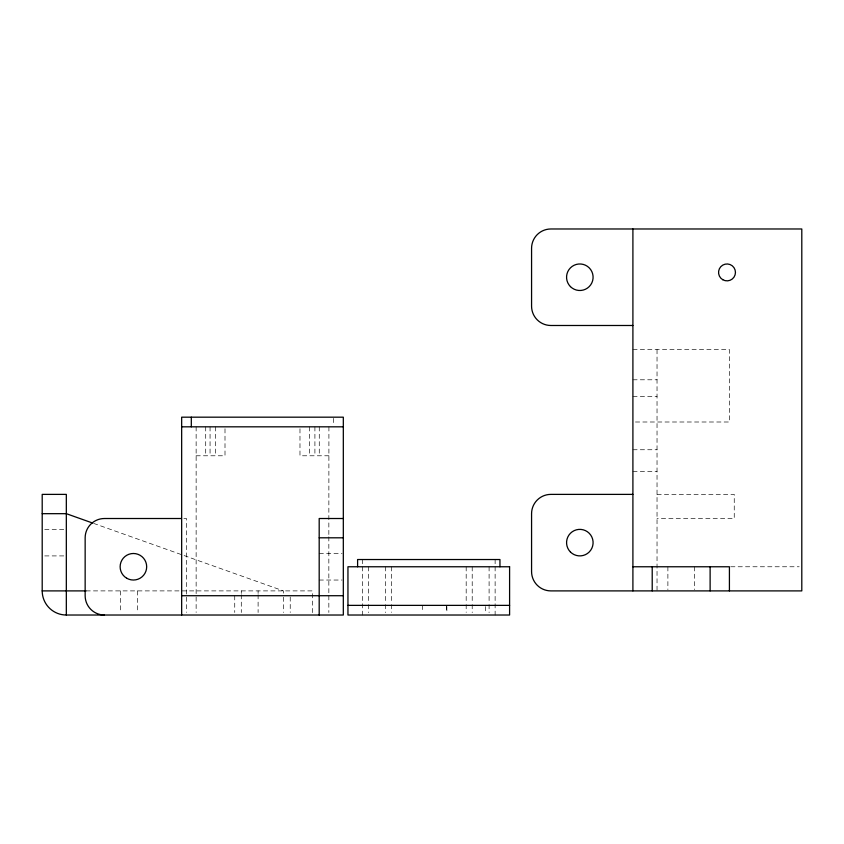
<?xml version="1.0" encoding="UTF-8"?>
<svg xmlns="http://www.w3.org/2000/svg" width="844" height="844" viewBox="0 0 844 844"><rect width="100%" height="100%" fill="white"/><g stroke="black" fill="none" stroke-linecap="round" stroke-linejoin="round"><path stroke-width="0.63" stroke-dasharray="4.22 3.17" d="M632.905 349.616L729.416 349.616L729.416 422L632.905 422M632.905 379.789L657.033 379.789M632.905 396.659L657.033 396.659M632.905 449.746L657.033 449.746M196.061 455.781L225 455.781L225 426.821M328.917 455.781L299.979 455.781L299.979 426.821M632.905 471.458L657.033 471.458M657.033 494.384L734.248 494.384L734.248 518.511L657.033 518.511M183.887 518.511L186.482 518.511L186.482 612.406M44.743 529.367L63.785 529.367M319.19 553.495L342.042 553.495M44.743 555.911L63.785 555.911M730.735 566.767L799.173 566.767M319.19 580.039L342.042 580.039M86.067 590.895L312.428 590.895L312.428 615.023M93.621 523.385L283.478 590.895L283.478 595.969M694.433 566.767L694.433 589.618M667.889 566.767L667.889 589.618M657.033 349.616L657.033 590.895M495.122 559.53L495.122 565.554M495.122 566.767L495.122 615.023M489.098 566.767L489.098 603.281M489.098 604.589L489.098 612.607M485.479 606.572L485.479 612.607M472.207 566.767L472.207 603.281M472.207 604.589L472.207 612.607M466.183 566.767L466.183 603.281M466.183 604.589L466.183 612.406M446.866 606.572L446.866 612.607M446.508 605.37L446.508 612.607M422.559 605.37L422.559 612.607M391.373 566.767L391.373 603.281M391.373 604.589L391.373 612.406M385.339 566.767L385.339 603.281M385.339 604.589L385.339 612.607M368.459 566.767L368.459 603.281M368.459 604.589L368.459 612.607M362.424 559.53L362.424 565.554M362.424 566.767L362.424 615.023M333.665 418.381L333.665 425.619M328.917 426.821L328.843 535.497M328.843 536.805L328.843 594.408M328.843 595.716L328.843 612.449M319.275 426.821L319.275 455.781M314.907 426.821L314.907 455.781M309.621 426.821L309.621 455.781M290.231 597.003L290.231 612.449M283.478 597.246L283.478 612.48M258.106 590.895L258.106 593.427M258.106 594.703L258.106 612.48M241.289 590.895L241.289 593.427M241.289 594.703L241.289 612.48M234.737 595.716L234.737 612.449M215.357 426.821L215.357 455.781M210.061 426.821L210.061 455.781M205.704 426.821L205.704 455.781M196.135 426.821L196.135 594.408M196.135 597.003L196.135 612.449M137.498 590.895L137.498 612.48M120.618 590.895L120.618 612.48"/><path stroke-width="1.27" d="M632.905 325.489L550.879 325.489A19.306 19.306 0 0 1 531.572 306.193L531.572 248.284A19.306 19.306 0 0 1 550.879 228.977L801.8 228.977L801.8 590.895L550.879 590.895A19.306 19.306 0 0 1 531.572 571.588L531.572 513.679A19.306 19.306 0 0 1 550.879 494.384L632.905 494.384M181.66 426.821L343.318 426.821M42.2 513.679L66.328 513.679L92.386 522.953M181.281 518.511L104.456 518.511A19.306 19.306 0 0 0 85.149 537.807L85.149 595.716A19.306 19.306 0 0 0 104.456 615.023M343.318 518.511L319.19 518.511L319.19 615.023M319.19 537.807L343.318 537.807M632.905 566.767L729.416 566.767L729.416 590.895M181.66 615.023L181.66 417.179L343.318 417.179L343.318 615.023L66.328 615.023L66.328 494.384L42.2 494.384L42.2 590.895L86.067 590.895M181.66 595.716L343.318 595.716M347.95 605.37L509.597 605.37M710.12 566.767L710.12 590.895M652.212 566.767L652.212 590.895M632.905 228.977L632.905 590.895M499.954 566.767L499.954 559.53L357.603 559.53L357.603 566.767M191.314 417.179L191.314 426.821M66.328 615.023A24.128 24.128 0 0 1 42.2 590.895M509.597 566.767L347.95 566.767L347.95 615.023L509.597 615.023L509.597 566.767M126.769 578.256A13.272 13.272 0 0 0 146.677 566.767A13.272 13.272 0 0 0 126.769 555.268A13.272 13.272 0 0 0 126.769 578.256M570.449 286.622A13.272 13.272 0 0 0 592.646 280.672A13.272 13.272 0 0 0 576.389 264.415A13.272 13.272 0 0 0 570.449 286.622M722.78 279.723A8.44 8.44 0 0 0 735.451 272.412A8.44 8.44 0 0 0 722.78 265.1A8.44 8.44 0 0 0 722.78 279.723M570.449 552.018A13.272 13.272 0 0 0 592.646 546.068A13.272 13.272 0 0 0 576.389 529.821A13.272 13.272 0 0 0 570.449 552.018"/></g></svg>
